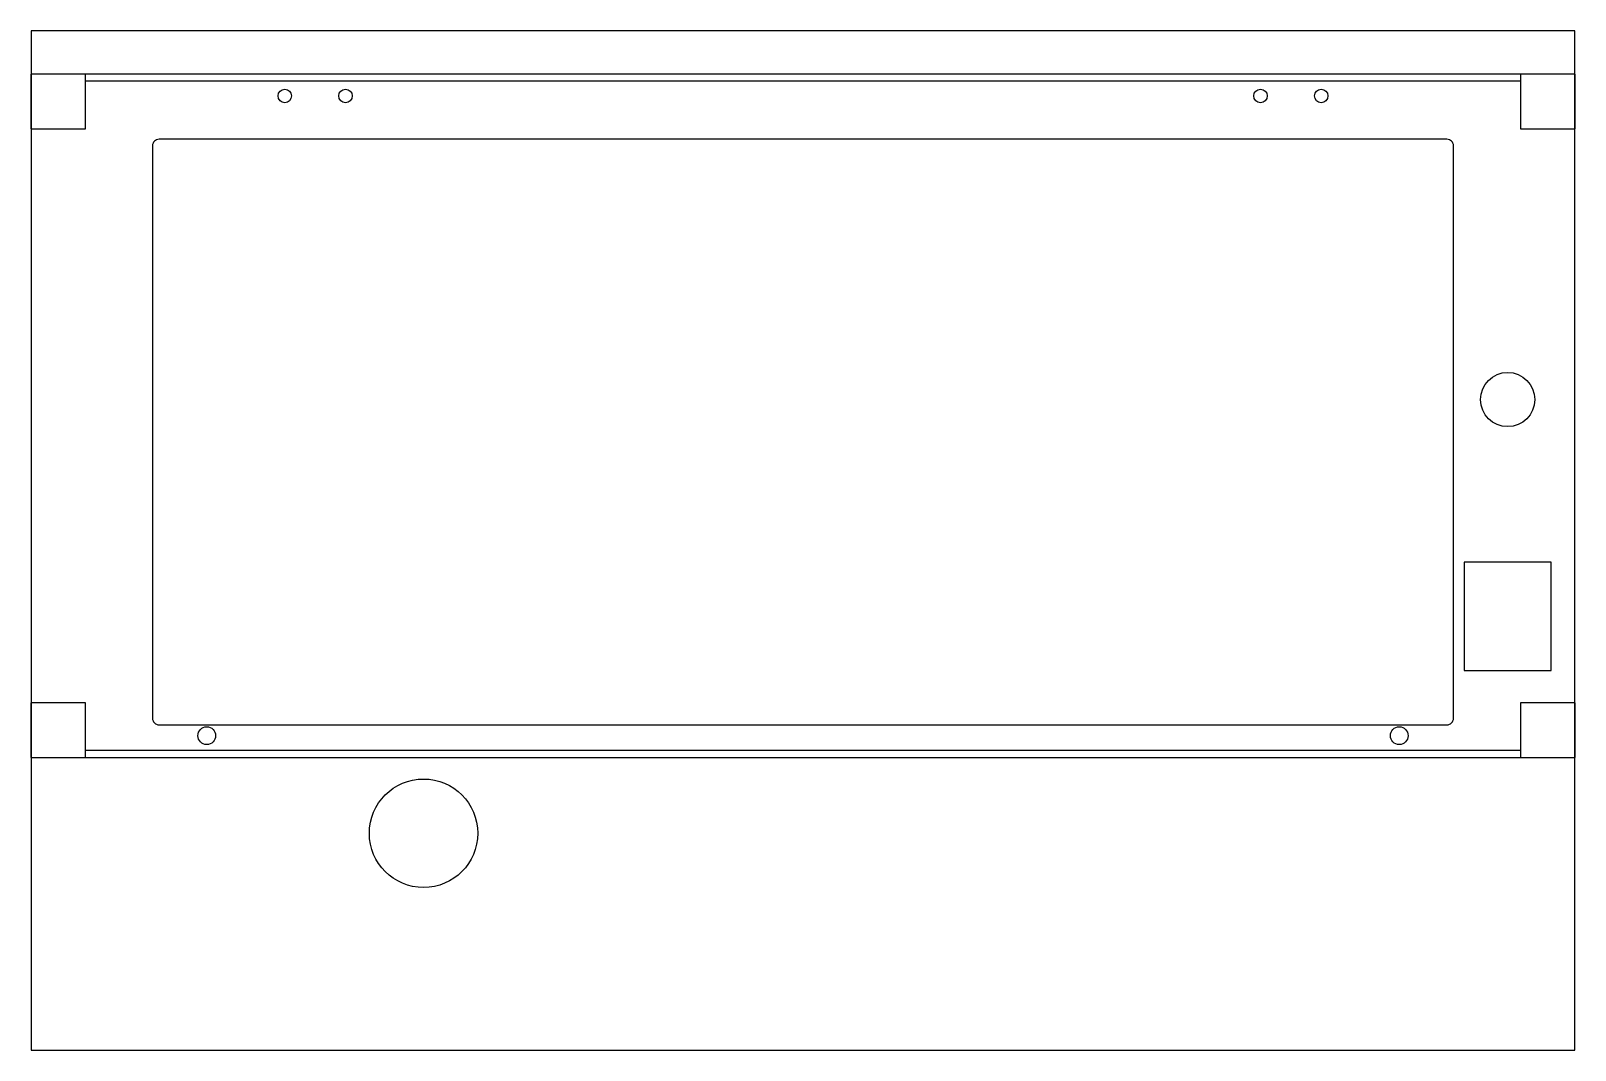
# Model space of a CAD drawing. Header units: millimetres. Extents: x 0 to 712, y 0 to 470.
import ezdxf

# ---------------------------------------------------------------- set-up
doc = ezdxf.new("R2010")
doc.units = ezdxf.units.MM
for name, color, linetype in [('CUT_ANGLE_WEB_SLOT', 7, 'Continuous'), ('CUT_DRAIN_PORT', 7, 'Continuous'), ('CUT_HATCH', 7, 'Continuous'), ('CUT_OVERFLOW_PORT', 7, 'Continuous'), ('CUT_RIM_FEET_CLEARANCE', 7, 'Continuous'), ('DRILL_SLEEVE_6p2', 7, 'Continuous'), ('OPEN_VENT', 7, 'Continuous'), ('REFERENCE_OUTLINE_DO_NOT_CUT', 7, 'Continuous'), ('RIVNUT_TAIL_RELIEF_8p2', 7, 'Continuous')]:
    doc.layers.add(name, color=color, linetype=linetype)

msp = doc.modelspace()

# ---------------------------------------------------------------- linework, layer by layer
at = {"layer": 'CUT_ANGLE_WEB_SLOT'}
for points in [[(24.9, 446.9), (687.1, 446.9), (687.1, 450.1), (24.9, 450.1)], [(24.9, 134.9), (687.1, 134.9), (687.1, 138.1), (24.9, 138.1)]]:
    msp.add_lwpolyline(points, close=True, dxfattribs=at)
at = {"layer": 'CUT_DRAIN_PORT'}
msp.add_circle((181, 100), 25, dxfattribs=at)
at = {"layer": 'CUT_HATCH'}
msp.add_lwpolyline([(59, 150), (653, 150, 0.414214), (656, 153), (656, 417, 0.414214), (653, 420), (59, 420, 0.414214), (56, 417), (56, 153, 0.414214)], format="xyb", close=True, dxfattribs=at)
at = {"layer": 'CUT_OVERFLOW_PORT'}
msp.add_lwpolyline([(661, 175), (701, 175), (701, 225), (661, 225)], close=True, dxfattribs=at)
at = {"layer": 'CUT_RIM_FEET_CLEARANCE'}
for points in [[(-0.1, 424.9), (25.1, 424.9), (25.1, 450.1), (-0.1, 450.1)], [(686.9, 424.9), (712.1, 424.9), (712.1, 450.1), (686.9, 450.1)], [(-0.1, 134.9), (25.1, 134.9), (25.1, 160.1), (-0.1, 160.1)], [(686.9, 134.9), (712.1, 134.9), (712.1, 160.1), (686.9, 160.1)]]:
    msp.add_lwpolyline(points, close=True, dxfattribs=at)
at = {"layer": 'DRILL_SLEEVE_6p2'}
for centre in [(117, 440), (145, 440), (567, 440), (595, 440)]:
    msp.add_circle(centre, 3.1, dxfattribs=at)
at = {"layer": 'OPEN_VENT'}
msp.add_circle((681, 300), 12.5, dxfattribs=at)
at = {"layer": 'REFERENCE_OUTLINE_DO_NOT_CUT'}
msp.add_lwpolyline([(0, 0), (712, 0), (712, 470), (0, 470)], close=True, dxfattribs=at)
at = {"layer": 'RIVNUT_TAIL_RELIEF_8p2'}
for centre in [(81, 145), (631, 145)]:
    msp.add_circle(centre, 4.1, dxfattribs=at)

doc.saveas('drawing.dxf')
